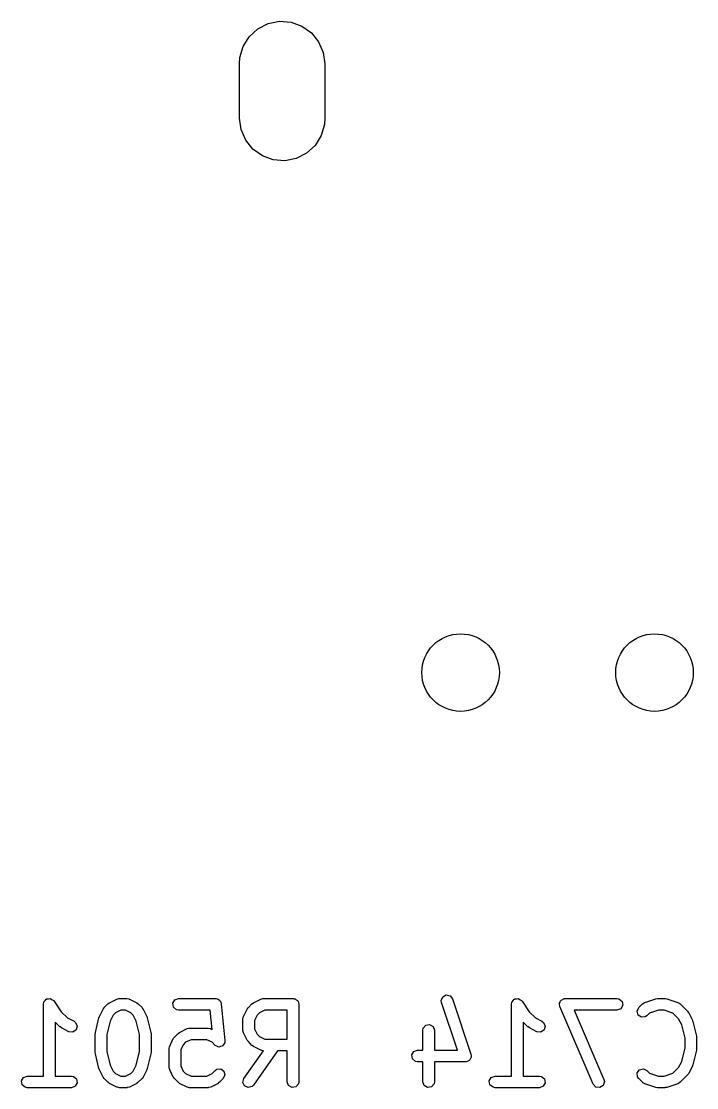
# Model space of a CAD drawing. Extents: x 123.3 to 169.7, y -142.3 to -47.
# Drawn here: x 124.93 to 133.64, y -66.82 to -53.07 of the extents above; entities that cross this region are included whole.
import ezdxf

# ---------------------------------------------------------------- set-up
doc = ezdxf.new("R2010")
doc.units = 0
doc.layers.add('BLACK', color=7, linetype='CONTINUOUS')

msp = doc.modelspace()

# ---------------------------------------------------------------- linework, layer by layer
at = {"layer": 'BLACK', "linetype": 'CONTINUOUS'}
for p, q in [((128.115, -53.0986), (128.261, -53.0691)), ((128.261, -53.0691), (128.41, -53.08)), ((128.41, -53.08), (128.551, -53.1306)), ((127.872, -53.2674), (127.982, -53.1664)), ((127.982, -53.1664), (128.115, -53.0986)), ((128.551, -53.1306), (128.673, -53.2171)), ((128.673, -53.2171), (128.766, -53.3331)), ((127.794, -53.3943), (127.872, -53.2674)), ((128.766, -53.3331), (128.826, -53.4701)), ((127.752, -53.5377), (127.794, -53.3943)), ((128.826, -53.4701), (128.846, -53.618)), ((127.746, -53.618), (127.752, -53.5377)), ((127.746, -54.318), (127.746, -53.618)), ((128.846, -53.618), (128.846, -54.318)), ((127.766, -54.4659), (127.746, -54.318)), ((128.846, -54.318), (128.84, -54.3983)), ((128.84, -54.3983), (128.798, -54.5417)), ((127.826, -54.6029), (127.766, -54.4659)), ((128.798, -54.5417), (128.72, -54.6686)), ((127.919, -54.7189), (127.826, -54.6029)), ((128.041, -54.8054), (127.919, -54.7189)), ((128.72, -54.6686), (128.61, -54.7696)), ((128.182, -54.856), (128.041, -54.8054)), ((128.331, -54.8669), (128.182, -54.856)), ((128.477, -54.8374), (128.331, -54.8669)), ((128.61, -54.7696), (128.477, -54.8374)), ((125.219, -65.7464), (125.223, -65.7207)), ((125.223, -65.7207), (125.226, -65.7174)), ((125.226, -65.7131), (125.242, -65.6981)), ((125.226, -65.7174), (125.226, -65.7131)), ((125.242, -65.6981), (125.256, -65.6814)), ((125.256, -65.6814), (125.26, -65.6807)), ((125.26, -65.6807), (125.263, -65.6777)), ((125.263, -65.6777), (125.285, -65.6763)), ((125.285, -65.6763), (125.307, -65.6725)), ((125.307, -65.6725), (125.31, -65.6747)), ((125.31, -65.6747), (125.315, -65.6744)), ((125.315, -65.6744), (125.332, -65.6873)), ((125.332, -65.6873), (125.351, -65.6982)), ((125.351, -65.6982), (125.353, -65.7022)), ((125.353, -65.7022), (125.356, -65.7048)), ((125.356, -65.7048), (125.447, -65.8415)), ((126.05, -65.741), (126.068, -65.7281)), ((126.068, -65.7281), (126.07, -65.7269)), ((126.07, -65.7269), (126.165, -65.6793)), ((126.165, -65.6793), (126.19, -65.6719)), ((126.19, -65.6719), (126.194, -65.6729)), ((126.194, -65.6729), (126.198, -65.6714)), ((126.198, -65.6714), (126.294, -65.6714)), ((126.294, -65.6714), (126.319, -65.6759)), ((126.319, -65.6759), (126.323, -65.6788)), ((126.323, -65.6788), (126.327, -65.6793)), ((126.327, -65.6793), (126.422, -65.7269)), ((126.422, -65.7269), (126.44, -65.7403)), ((126.886, -65.7334), (126.912, -65.6889)), ((126.895, -65.7839), (126.886, -65.7334)), ((126.912, -65.6889), (126.96, -65.6714)), ((126.96, -65.6714), (127.436, -65.6714)), ((127.436, -65.6714), (127.44, -65.6721)), ((127.44, -65.6721), (127.442, -65.6716)), ((127.442, -65.6716), (127.445, -65.6729)), ((127.445, -65.6729), (127.462, -65.6759)), ((127.462, -65.6759), (127.474, -65.6861)), ((127.474, -65.6861), (127.489, -65.6927)), ((127.489, -65.6927), (127.493, -65.7021)), ((127.493, -65.7021), (127.501, -65.7089)), ((127.501, -65.7089), (127.504, -65.7246)), ((127.504, -65.7246), (127.511, -65.7389)), ((127.907, -65.741), (127.926, -65.7281)), ((127.926, -65.7281), (127.927, -65.7269)), ((127.927, -65.7269), (128.022, -65.6793)), ((128.022, -65.6793), (128.047, -65.6719)), ((128.047, -65.6719), (128.051, -65.6729)), ((128.051, -65.6729), (128.056, -65.6714)), ((128.056, -65.6714), (128.436, -65.6714)), ((128.436, -65.6714), (128.446, -65.6731)), ((128.446, -65.6731), (128.45, -65.6725)), ((128.45, -65.6725), (128.452, -65.6742)), ((128.452, -65.6742), (128.462, -65.6759)), ((128.462, -65.6759), (128.477, -65.6884)), ((128.477, -65.6884), (128.494, -65.6982)), ((128.494, -65.6982), (128.496, -65.7045)), ((128.496, -65.7045), (128.501, -65.7089)), ((128.501, -65.7089), (128.505, -65.7281)), ((128.505, -65.7281), (128.511, -65.7464)), ((130.346, -65.6967), (130.365, -65.649)), ((130.35, -65.7225), (130.346, -65.6967)), ((130.555, -66.338), (130.35, -65.7225)), ((130.365, -65.649), (130.41, -65.6246)), ((130.41, -65.6246), (130.46, -65.6349)), ((130.46, -65.6349), (130.492, -65.675)), ((130.492, -65.675), (130.73, -66.3893)), ((131.251, -65.7464), (131.256, -65.7207)), ((131.256, -65.7207), (131.258, -65.7174)), ((131.258, -65.7174), (131.259, -65.7131)), ((131.259, -65.7131), (131.275, -65.6981)), ((131.275, -65.6981), (131.288, -65.6814)), ((131.288, -65.6814), (131.293, -65.6807)), ((131.293, -65.6807), (131.296, -65.6777)), ((131.296, -65.6777), (131.318, -65.6763)), ((131.318, -65.6763), (131.339, -65.6725)), ((131.339, -65.6725), (131.343, -65.6747)), ((131.343, -65.6747), (131.347, -65.6744)), ((131.347, -65.6744), (131.365, -65.6873)), ((131.365, -65.6873), (131.383, -65.6982)), ((131.383, -65.6982), (131.385, -65.7022)), ((131.385, -65.7022), (131.388, -65.7048)), ((131.388, -65.7048), (131.48, -65.8415)), ((131.871, -65.7334), (131.88, -65.7182)), ((131.873, -65.7421), (131.871, -65.7334)), ((131.88, -65.7182), (131.885, -65.7015)), ((131.885, -65.7015), (131.892, -65.6966)), ((131.892, -65.6966), (131.897, -65.6889)), ((131.897, -65.6889), (131.913, -65.6829)), ((131.913, -65.6829), (131.928, -65.6734)), ((131.928, -65.6734), (131.937, -65.6744)), ((131.937, -65.6744), (131.945, -65.6714)), ((131.945, -65.6714), (132.612, -65.6714)), ((132.612, -65.6714), (132.637, -65.6759)), ((132.637, -65.6759), (132.677, -65.7089)), ((132.677, -65.7089), (132.686, -65.7594)), ((132.94, -65.741), (132.961, -65.726)), ((132.961, -65.726), (132.965, -65.7256)), ((132.965, -65.7256), (132.969, -65.7228)), ((132.969, -65.7228), (133.112, -65.6752)), ((133.112, -65.6752), (133.134, -65.6719)), ((133.134, -65.6719), (133.136, -65.6714)), ((133.136, -65.6714), (133.231, -65.6714)), ((133.231, -65.6714), (133.253, -65.6753)), ((133.253, -65.6753), (133.254, -65.6752)), ((133.254, -65.6752), (133.397, -65.7228)), ((133.397, -65.7228), (133.42, -65.7353)), ((133.42, -65.7353), (133.423, -65.7391)), ((125.219, -66.6714), (125.219, -65.7464)), ((125.447, -65.8415), (125.529, -65.9228)), ((125.941, -65.9033), (125.988, -65.8081)), ((125.988, -65.8081), (126.002, -65.7901)), ((126.002, -65.7886), (126.05, -65.741)), ((126.002, -65.7901), (126.002, -65.7886)), ((126.148, -65.8556), (126.117, -65.886)), ((126.216, -65.8214), (126.148, -65.8556)), ((126.276, -65.8214), (126.216, -65.8214)), ((126.344, -65.8556), (126.276, -65.8214)), ((126.375, -65.886), (126.344, -65.8556)), ((126.44, -65.7403), (126.442, -65.741)), ((126.442, -65.741), (126.49, -65.7886)), ((126.49, -65.7886), (126.502, -65.807)), ((126.502, -65.807), (126.504, -65.8081)), ((126.504, -65.8081), (126.551, -65.9033)), ((126.935, -65.8169), (126.895, -65.7839)), ((126.96, -65.8214), (126.935, -65.8169)), ((127.369, -65.8214), (126.96, -65.8214)), ((127.393, -66.0696), (127.369, -65.8214)), ((127.511, -65.7389), (127.559, -66.2151)), ((127.798, -65.9033), (127.846, -65.8081)), ((127.846, -65.8081), (127.859, -65.7901)), ((127.859, -65.7901), (127.86, -65.7886)), ((127.86, -65.7886), (127.907, -65.741)), ((128.005, -65.8556), (127.974, -65.886)), ((128.073, -65.8214), (128.005, -65.8556)), ((128.361, -65.8214), (128.073, -65.8214)), ((128.361, -66.1952), (128.361, -65.8214)), ((128.511, -65.7464), (128.511, -66.7464)), ((131.251, -66.6714), (131.251, -65.7464)), ((131.48, -65.8415), (131.561, -65.9228)), ((131.87, -65.7506), (131.873, -65.7421)), ((131.876, -65.7759), (131.87, -65.7506)), ((132.305, -66.7759), (131.876, -65.7759)), ((132.612, -65.8214), (132.059, -65.8214)), ((132.059, -65.8214), (132.443, -66.7168)), ((132.66, -65.8038), (132.612, -65.8214)), ((132.686, -65.7594), (132.66, -65.8038)), ((132.87, -65.8351), (132.892, -65.7886)), ((132.884, -65.8846), (132.87, -65.8351)), ((132.892, -65.7886), (132.94, -65.741)), ((133.033, -65.8596), (132.998, -65.8947)), ((133.148, -65.8214), (133.033, -65.8596)), ((133.219, -65.8214), (133.148, -65.8214)), ((133.333, -65.8596), (133.219, -65.8214)), ((133.407, -65.9337), (133.333, -65.8596)), ((133.423, -65.7391), (133.427, -65.741)), ((133.427, -65.741), (133.522, -65.8362)), ((133.522, -65.8362), (133.535, -65.8546)), ((133.535, -65.8546), (133.536, -65.8557)), ((133.536, -65.8557), (133.584, -65.9509)), ((125.431, -66.0375), (125.369, -65.9751)), ((125.369, -65.9751), (125.369, -66.6714)), ((125.529, -65.9228), (125.613, -65.965)), ((125.613, -65.965), (125.634, -65.9805)), ((125.634, -65.9805), (125.654, -66.0276)), ((125.888, -66.1091), (125.935, -65.9187)), ((125.935, -65.9187), (125.94, -65.9068)), ((125.94, -65.9068), (125.941, -65.9033)), ((126.079, -65.963), (126.035, -66.1366)), ((126.117, -65.886), (126.079, -65.963)), ((126.413, -65.963), (126.375, -65.886)), ((126.457, -66.1366), (126.413, -65.963)), ((126.551, -65.9033), (126.555, -65.9157)), ((126.555, -65.9157), (126.557, -65.9187)), ((126.557, -65.9187), (126.604, -66.1091)), ((127.79, -65.9369), (127.795, -65.9112)), ((127.79, -66.0797), (127.79, -65.9369)), ((127.795, -65.9112), (127.797, -65.9078)), ((127.797, -65.9078), (127.798, -65.9033)), ((127.974, -65.886), (127.94, -65.9546)), ((127.94, -65.9546), (127.94, -66.062)), ((130.146, -66.0148), (130.196, -66.0059)), ((130.196, -66.0059), (130.241, -66.0315)), ((131.463, -66.0375), (131.401, -65.9751)), ((131.401, -65.9751), (131.401, -66.6714)), ((131.561, -65.9228), (131.645, -65.965)), ((131.645, -65.965), (131.666, -65.9805)), ((131.666, -65.9805), (131.687, -66.0276)), ((132.926, -65.9141), (132.884, -65.8846)), ((132.977, -65.9096), (132.926, -65.9141)), ((132.998, -65.8947), (132.977, -65.9096)), ((133.446, -66.0107), (133.407, -65.9337)), ((133.489, -66.1842), (133.446, -66.0107)), ((133.584, -65.9509), (133.587, -65.9633)), ((133.587, -65.9633), (133.589, -65.9663)), ((133.589, -65.9663), (133.637, -66.1568)), ((125.433, -66.0382), (125.431, -66.0375)), ((125.451, -66.0516), (125.433, -66.0382)), ((125.546, -66.0992), (125.451, -66.0516)), ((125.597, -66.105), (125.546, -66.0992)), ((125.64, -66.0768), (125.597, -66.105)), ((125.654, -66.0276), (125.64, -66.0768)), ((125.885, -66.1273), (125.888, -66.1126)), ((125.885, -66.3654), (125.885, -66.1273)), ((125.888, -66.1126), (125.888, -66.1091)), ((126.035, -66.1366), (126.035, -66.3562)), ((126.457, -66.3562), (126.457, -66.1366)), ((126.604, -66.1091), (126.606, -66.1241)), ((126.606, -66.1241), (126.607, -66.1273)), ((126.607, -66.1273), (126.607, -66.3654)), ((126.907, -66.1695), (126.955, -66.1219)), ((126.955, -66.1219), (126.973, -66.1091)), ((126.973, -66.1091), (126.974, -66.1079)), ((126.974, -66.1079), (127.07, -66.0603)), ((127.07, -66.0603), (127.095, -66.0528)), ((127.095, -66.0528), (127.099, -66.0539)), ((127.099, -66.0539), (127.103, -66.0523)), ((127.103, -66.0523), (127.341, -66.0523)), ((127.341, -66.0523), (127.367, -66.0569)), ((127.367, -66.0569), (127.37, -66.0597)), ((127.37, -66.0597), (127.375, -66.0603)), ((127.375, -66.0603), (127.393, -66.0696)), ((127.792, -66.0839), (127.79, -66.0797)), ((127.791, -66.0883), (127.792, -66.0839)), ((127.798, -66.1133), (127.791, -66.0883)), ((127.846, -66.2085), (127.798, -66.1133)), ((127.94, -66.062), (127.974, -66.1305)), ((127.974, -66.1305), (128.005, -66.1609)), ((130.108, -66.0797), (130.113, -66.0541)), ((130.108, -66.338), (130.108, -66.0797)), ((130.113, -66.0541), (130.146, -66.0148)), ((130.241, -66.0315), (130.258, -66.0797)), ((130.258, -66.0797), (130.258, -66.338)), ((131.465, -66.0382), (131.463, -66.0375)), ((131.483, -66.0516), (131.465, -66.0382)), ((131.578, -66.0992), (131.483, -66.0516)), ((131.629, -66.105), (131.578, -66.0992)), ((131.672, -66.0768), (131.629, -66.105)), ((131.687, -66.0276), (131.672, -66.0768)), ((126.845, -66.2887), (126.846, -66.2843)), ((126.846, -66.2843), (126.893, -66.189)), ((126.893, -66.189), (126.907, -66.171)), ((126.907, -66.171), (126.907, -66.1695)), ((127.022, -66.267), (126.988, -66.3355)), ((127.052, -66.2366), (127.022, -66.267)), ((127.121, -66.2023), (127.052, -66.2366)), ((127.324, -66.2023), (127.121, -66.2023)), ((127.392, -66.2366), (127.324, -66.2023)), ((127.431, -66.2756), (127.392, -66.2366)), ((127.432, -66.2758), (127.431, -66.2756)), ((127.432, -66.2763), (127.432, -66.2758)), ((127.455, -66.2866), (127.432, -66.2763)), ((127.527, -66.284), (127.503, -66.2905)), ((127.528, -66.2835), (127.527, -66.2836)), ((127.527, -66.2836), (127.527, -66.284)), ((127.542, -66.2626), (127.528, -66.2835)), ((127.557, -66.242), (127.542, -66.2626)), ((127.557, -66.2411), (127.556, -66.2415)), ((127.556, -66.2415), (127.557, -66.242)), ((127.559, -66.2151), (127.557, -66.2411)), ((127.847, -66.2096), (127.846, -66.2085)), ((127.86, -66.228), (127.847, -66.2096)), ((127.907, -66.2756), (127.86, -66.228)), ((127.909, -66.2763), (127.907, -66.2756)), ((127.927, -66.2897), (127.909, -66.2763)), ((128.005, -66.1609), (128.073, -66.1952)), ((128.073, -66.1952), (128.361, -66.1952)), ((133.489, -66.3086), (133.489, -66.1842)), ((133.637, -66.1568), (133.638, -66.1717)), ((133.638, -66.1717), (133.639, -66.175)), ((133.639, -66.175), (133.639, -66.3178)), ((125.886, -66.3687), (125.885, -66.3654)), ((125.888, -66.3836), (125.886, -66.3687)), ((125.935, -66.5741), (125.888, -66.3836)), ((126.035, -66.3562), (126.079, -66.5297)), ((126.413, -66.5297), (126.457, -66.3562)), ((126.604, -66.3836), (126.557, -66.5741)), ((126.607, -66.3654), (126.604, -66.3802)), ((126.604, -66.3802), (126.604, -66.3836)), ((126.838, -66.3178), (126.842, -66.2922)), ((126.838, -66.5559), (126.838, -66.3178)), ((126.842, -66.2922), (126.845, -66.2887)), ((126.988, -66.3355), (126.988, -66.5382)), ((127.478, -66.2973), (127.455, -66.2866)), ((127.503, -66.2905), (127.478, -66.2974)), ((127.478, -66.2974), (127.478, -66.2972)), ((127.478, -66.2972), (127.478, -66.2973)), ((127.804, -66.7034), (128.054, -66.345)), ((128.237, -66.3452), (127.926, -66.7894)), ((128.022, -66.3373), (127.927, -66.2897)), ((128.026, -66.3378), (128.022, -66.3373)), ((128.03, -66.3407), (128.026, -66.3378)), ((128.054, -66.345), (128.03, -66.3407)), ((128.361, -66.3452), (128.237, -66.3452)), ((128.361, -66.7464), (128.361, -66.3452)), ((129.966, -66.4), (129.992, -66.3556)), ((129.975, -66.4505), (129.966, -66.4)), ((129.992, -66.3556), (130.04, -66.338)), ((130.04, -66.338), (130.108, -66.338)), ((130.258, -66.338), (130.555, -66.338)), ((130.73, -66.3893), (130.734, -66.4151)), ((130.734, -66.4151), (130.732, -66.4204)), ((130.732, -66.4204), (130.733, -66.4261)), ((133.446, -66.4821), (133.489, -66.3086)), ((133.637, -66.336), (133.589, -66.5265)), ((133.639, -66.3178), (133.636, -66.3326)), ((133.636, -66.3326), (133.637, -66.336)), ((126.079, -66.5297), (126.117, -66.6067)), ((126.375, -66.6067), (126.413, -66.5297)), ((126.839, -66.5601), (126.838, -66.5559)), ((126.838, -66.5645), (126.839, -66.5601)), ((126.988, -66.5382), (127.022, -66.6067)), ((130.015, -66.4835), (129.975, -66.4505)), ((130.04, -66.488), (130.015, -66.4835)), ((130.108, -66.488), (130.04, -66.488)), ((130.108, -66.7464), (130.108, -66.488)), ((130.659, -66.488), (130.258, -66.488)), ((130.258, -66.488), (130.258, -66.7464)), ((130.665, -66.4861), (130.659, -66.488)), ((130.67, -66.4872), (130.665, -66.4861)), ((130.688, -66.4775), (130.67, -66.4872)), ((130.708, -66.4705), (130.688, -66.4775)), ((130.71, -66.4655), (130.708, -66.4705)), ((130.715, -66.4628), (130.71, -66.4655)), ((130.723, -66.4438), (130.715, -66.4628)), ((130.733, -66.4261), (130.723, -66.4438)), ((133.333, -66.6332), (133.407, -66.5591)), ((133.407, -66.5591), (133.446, -66.4821)), ((133.584, -66.5418), (133.536, -66.6371)), ((133.589, -66.5265), (133.584, -66.5383)), ((133.584, -66.5383), (133.584, -66.5418)), ((124.934, -66.7334), (124.96, -66.6889)), ((124.96, -66.6889), (125.008, -66.6714)), ((125.008, -66.6714), (125.219, -66.6714)), ((125.369, -66.6714), (125.579, -66.6714)), ((125.579, -66.6714), (125.605, -66.6759)), ((125.605, -66.6759), (125.644, -66.7089)), ((125.937, -66.577), (125.935, -66.5741)), ((125.941, -66.5894), (125.937, -66.577)), ((125.988, -66.6847), (125.941, -66.5894)), ((125.99, -66.6858), (125.988, -66.6847)), ((126.002, -66.7042), (125.99, -66.6858)), ((126.117, -66.6067), (126.148, -66.6371)), ((126.148, -66.6371), (126.216, -66.6714)), ((126.216, -66.6714), (126.276, -66.6714)), ((126.276, -66.6714), (126.344, -66.6371)), ((126.344, -66.6371), (126.375, -66.6067)), ((126.504, -66.6847), (126.49, -66.7027)), ((126.551, -66.5894), (126.504, -66.6847)), ((126.552, -66.5859), (126.551, -66.5894)), ((126.557, -66.5741), (126.552, -66.5859)), ((126.846, -66.5894), (126.838, -66.5645)), ((126.893, -66.6847), (126.846, -66.5894)), ((126.894, -66.6858), (126.893, -66.6847)), ((126.907, -66.7042), (126.894, -66.6858)), ((127.022, -66.6067), (127.052, -66.6371)), ((127.052, -66.6371), (127.121, -66.6714)), ((127.121, -66.6714), (127.324, -66.6714)), ((127.324, -66.6714), (127.392, -66.6371)), ((127.392, -66.6371), (127.431, -66.5981)), ((127.431, -66.5981), (127.452, -66.5832)), ((127.452, -66.5832), (127.504, -66.5787)), ((127.504, -66.5787), (127.546, -66.6081)), ((127.559, -66.6577), (127.537, -66.7042)), ((127.546, -66.6081), (127.559, -66.6577)), ((130.966, -66.7334), (130.992, -66.6889)), ((130.992, -66.6889), (131.04, -66.6714)), ((131.04, -66.6714), (131.251, -66.6714)), ((131.401, -66.6714), (131.612, -66.6714)), ((131.612, -66.6714), (131.637, -66.6759)), ((131.637, -66.6759), (131.677, -66.7089)), ((132.873, -66.6317), (132.902, -66.5897)), ((132.877, -66.6828), (132.873, -66.6317)), ((132.892, -66.7042), (132.877, -66.6828)), ((132.902, -66.5897), (132.952, -66.5764)), ((132.952, -66.5764), (132.998, -66.5981)), ((132.998, -66.5981), (133.033, -66.6332)), ((133.033, -66.6332), (133.148, -66.6714)), ((133.148, -66.6714), (133.219, -66.6714)), ((133.219, -66.6714), (133.333, -66.6332)), ((133.522, -66.6566), (133.427, -66.7518)), ((133.523, -66.6551), (133.522, -66.6566)), ((133.536, -66.6371), (133.523, -66.6551)), ((124.943, -66.7839), (124.934, -66.7334)), ((124.982, -66.8169), (124.943, -66.7839)), ((125.008, -66.8214), (124.982, -66.8169)), ((125.579, -66.8214), (125.008, -66.8214)), ((125.628, -66.8038), (125.579, -66.8214)), ((125.653, -66.7594), (125.628, -66.8038)), ((125.644, -66.7089), (125.653, -66.7594)), ((126.05, -66.7518), (126.002, -66.7042)), ((126.052, -66.7525), (126.05, -66.7518)), ((126.07, -66.7658), (126.052, -66.7525)), ((126.165, -66.8135), (126.07, -66.7658)), ((126.169, -66.814), (126.165, -66.8135)), ((126.173, -66.8169), (126.169, -66.814)), ((126.198, -66.8214), (126.173, -66.8169)), ((126.294, -66.8214), (126.198, -66.8214)), ((126.298, -66.8198), (126.294, -66.8214)), ((126.302, -66.8209), (126.298, -66.8198)), ((126.327, -66.8135), (126.302, -66.8209)), ((126.422, -66.7658), (126.327, -66.8135)), ((126.424, -66.7647), (126.422, -66.7658)), ((126.442, -66.7518), (126.424, -66.7647)), ((126.49, -66.7042), (126.442, -66.7518)), ((126.49, -66.7027), (126.49, -66.7042)), ((126.955, -66.7518), (126.907, -66.7042)), ((126.956, -66.7525), (126.955, -66.7518)), ((126.974, -66.7658), (126.956, -66.7525)), ((127.07, -66.8135), (126.974, -66.7658)), ((127.074, -66.814), (127.07, -66.8135)), ((127.077, -66.8169), (127.074, -66.814)), ((127.103, -66.8214), (127.077, -66.8169)), ((127.341, -66.8214), (127.103, -66.8214)), ((127.345, -66.8198), (127.341, -66.8214)), ((127.35, -66.8209), (127.345, -66.8198)), ((127.375, -66.8135), (127.35, -66.8209)), ((127.47, -66.7658), (127.375, -66.8135)), ((127.471, -66.7647), (127.47, -66.7658)), ((127.49, -66.7518), (127.471, -66.7647)), ((127.537, -66.7042), (127.49, -66.7518)), ((127.79, -66.7529), (127.804, -66.7034)), ((127.812, -66.7994), (127.79, -66.7529)), ((127.859, -66.8211), (127.812, -66.7994)), ((127.908, -66.8078), (127.859, -66.8211)), ((127.926, -66.7894), (127.908, -66.8078)), ((128.379, -66.7946), (128.361, -66.7464)), ((128.423, -66.8202), (128.379, -66.7946)), ((128.474, -66.8113), (128.423, -66.8202)), ((128.507, -66.772), (128.474, -66.8113)), ((128.511, -66.7464), (128.507, -66.772)), ((130.126, -66.7946), (130.108, -66.7464)), ((130.17, -66.8202), (130.126, -66.7946)), ((130.221, -66.8113), (130.17, -66.8202)), ((130.254, -66.772), (130.221, -66.8113)), ((130.258, -66.7464), (130.254, -66.772)), ((130.975, -66.7839), (130.966, -66.7334)), ((131.015, -66.8169), (130.975, -66.7839)), ((131.04, -66.8214), (131.015, -66.8169)), ((131.612, -66.8214), (131.04, -66.8214)), ((131.66, -66.8038), (131.612, -66.8214)), ((131.686, -66.7594), (131.66, -66.8038)), ((131.677, -66.7089), (131.686, -66.7594)), ((132.34, -66.8133), (132.305, -66.7759)), ((132.391, -66.8194), (132.34, -66.8133)), ((132.434, -66.7913), (132.391, -66.8194)), ((132.449, -66.7422), (132.434, -66.7913)), ((132.443, -66.7168), (132.449, -66.7422)), ((132.94, -66.7518), (132.892, -66.7042)), ((132.944, -66.7537), (132.94, -66.7518)), ((132.946, -66.7575), (132.944, -66.7537)), ((132.969, -66.7699), (132.946, -66.7575)), ((133.112, -66.8175), (132.969, -66.7699)), ((133.113, -66.8175), (133.112, -66.8175)), ((133.136, -66.8214), (133.113, -66.8175)), ((133.231, -66.8214), (133.136, -66.8214)), ((133.232, -66.8208), (133.231, -66.8214)), ((133.254, -66.8175), (133.232, -66.8208)), ((133.397, -66.7699), (133.254, -66.8175)), ((133.401, -66.7671), (133.397, -66.7699)), ((133.405, -66.7667), (133.401, -66.7671)), ((133.427, -66.7518), (133.405, -66.7667))]:
    msp.add_line(p, q, dxfattribs=at)
at = {"layer": 'BLACK'}
for centre in [(130.596, -61.468), (133.096, -61.468)]:
    msp.add_circle(centre, 0.5, dxfattribs=at)

doc.saveas('drawing.dxf')
